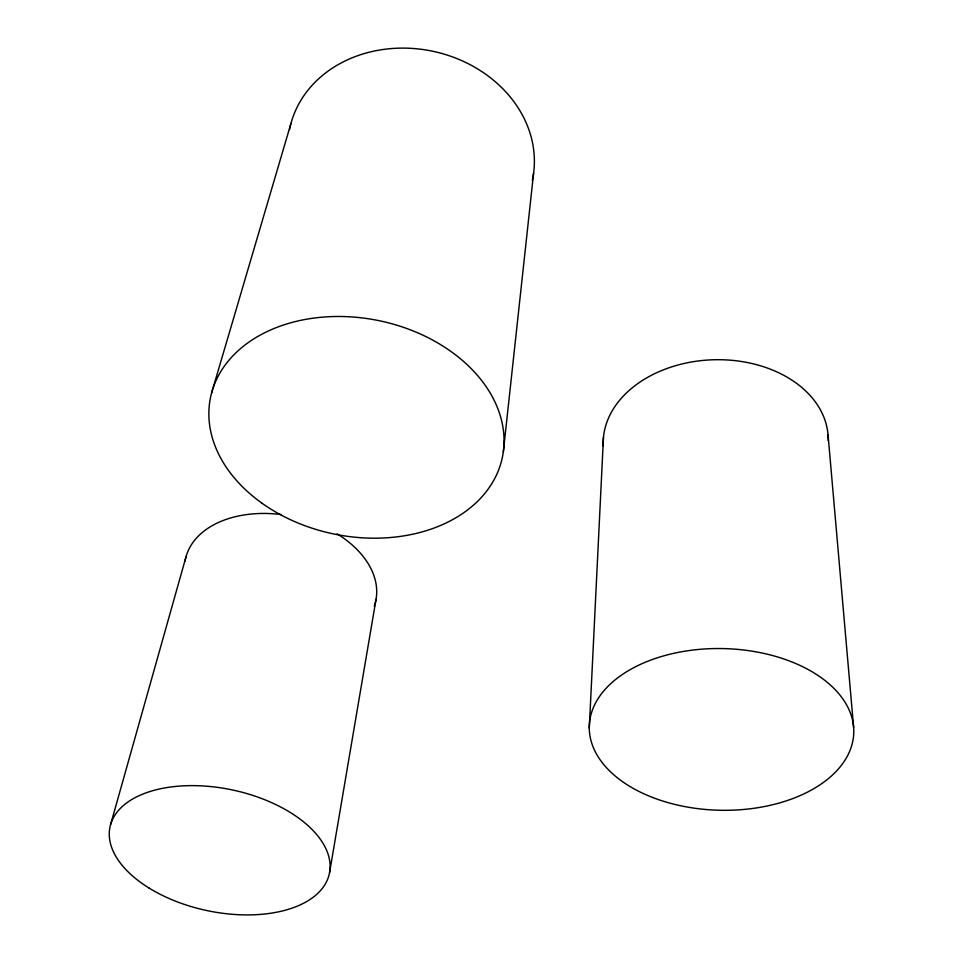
<?xml version="1.0" encoding="UTF-8"?>
<svg xmlns="http://www.w3.org/2000/svg" width="963" height="963" viewBox="0 0 963 963"><rect width="100%" height="100%" fill="white"/><g stroke="black" fill="none" stroke-linecap="round" stroke-linejoin="round"><path stroke-width="1.44" d="M589.284 728.172L603.464 437.383M503.324 451.864L533.598 173.147M329.575 872.586L376.027 599.407M110.504 824.894L186.052 556.686M211.583 393L290.946 123.493M828.036 434.782L853.627 727.402M289.514 129.608A124.034 105.087 12 0 1 432.604 51.22A124.034 105.087 12 0 1 532.286 180.55M603.283 446.025A112.539 81.506 -1.8 0 1 714.402 359.741A112.539 81.506 -1.8 0 1 828.204 440.681M337.086 533.827A97.419 64.69 12.5 0 1 374.258 606.088M185.04 561.212A97.419 64.69 12.5 0 1 281.052 514.531M261.804 503.083A148.964 109.024 11.4 0 0 501.879 459.532A148.964 109.024 11.4 0 0 305.704 319.367A148.964 109.024 11.4 0 0 261.804 503.083M652.649 797.484A132.28 80.856 1.3 0 0 853.748 733.276A132.28 80.856 1.3 0 0 658.198 657.524A132.28 80.856 1.3 0 0 652.649 797.484M148.928 887.97A112.141 61.644 12 0 0 328.503 876.848A112.141 61.644 12 0 0 181.634 785.94A112.141 61.644 12 0 0 148.928 887.97"/></g></svg>
